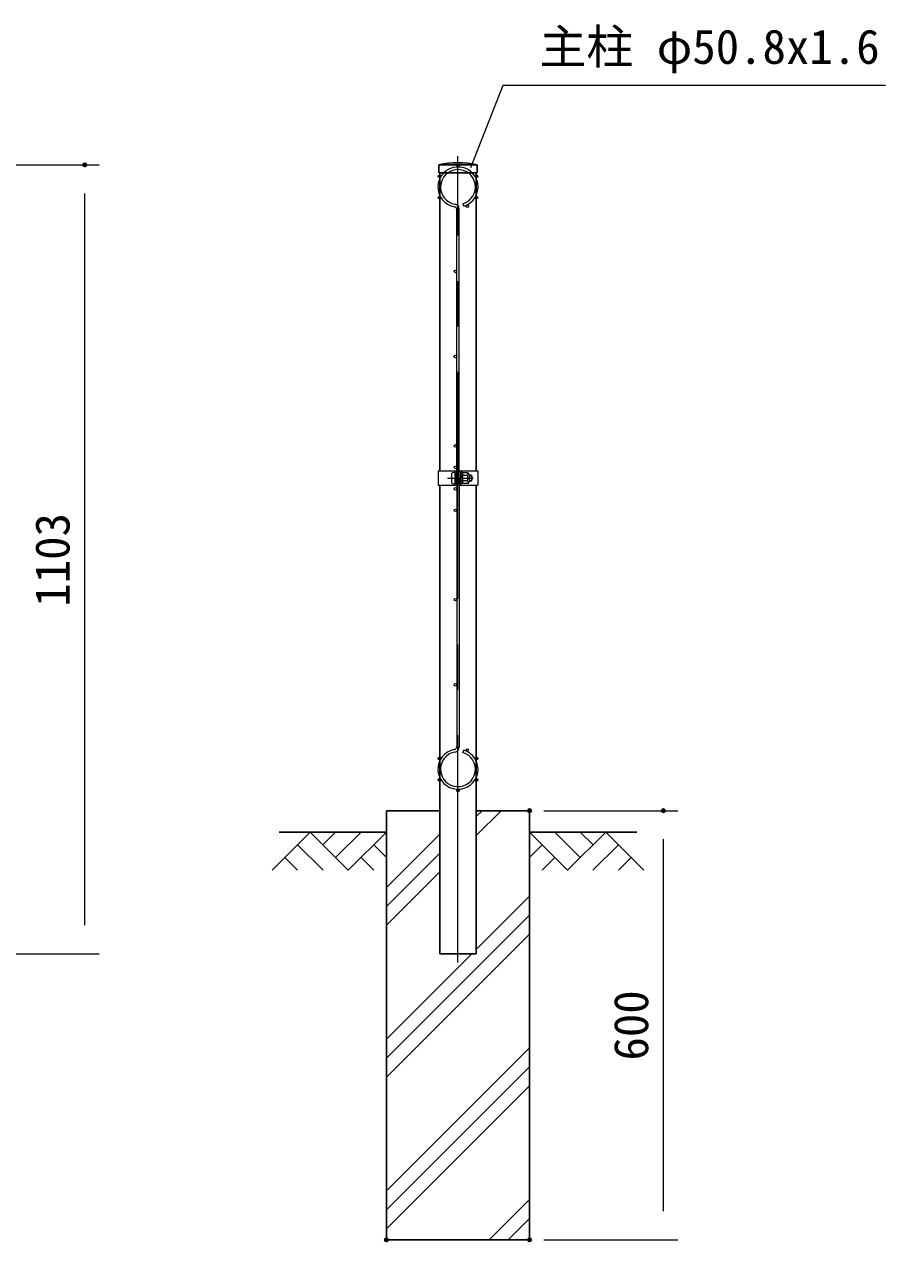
# Model space of a CAD drawing. Units: millimetres, scale not verified. Extents: x -4200 to 4200, y -2970 to 2970.
# Drawn here: x -529 to 674, y -509 to 1193 of the extents above; entities that cross this region are included whole.
import ezdxf
from ezdxf.enums import TextEntityAlignment as Align

# ---------------------------------------------------------------- set-up
doc = ezdxf.new("R2010")
doc.units = ezdxf.units.MM
doc.header["$LTSCALE"] = 10
doc.header["$PDMODE"] = 32
doc.header["$PDSIZE"] = 5
doc.linetypes.add('USER1', pattern=[50.8, 31.75, -6.35, 6.35, -6.35])
for name, color, linetype, lineweight in [('0-4_D-STR1', 1, 'Continuous', 25), ('0-5_D-BMK', 2, 'USER1', 13), ('0-6_D-STR2', 7, 'Continuous', 13), ('0-7_D-STR-DIM', 7, 'Continuous', 13), ('0-A_D-STR3', 3, 'Continuous', 13), ('0-B_D-STR-TXT', 7, 'Continuous', 13), ('0-C_D-DCR-HCH', 7, 'Continuous', 13), ('0-D_D-STR4', 7, 'Continuous', 25), ('0-E_D-BGD', 7, 'Continuous', 25)]:
    doc.layers.add(name, color=color, linetype=linetype, lineweight=lineweight)
doc.layers.add('0-9_Defpoints', color=7, linetype='Continuous')
doc.styles.add('ＭＳ ゴシック', font='')
doc.styles.get('ＭＳ ゴシック').set_extended_font_data('MS Gothic')

msp = doc.modelspace()

# ---------------------------------------------------------------- linework, layer by layer
at = {"layer": '0-4_D-STR1'}
for p, q in [((103.13, 996.98), (49.93, 996.98)), ((49.93, 996.98), (49.93, 985.98)), ((103.13, 985.98), (103.13, 996.98)), ((103.13, 985.98), (49.93, 985.98)), ((51.13, 985.98), (51.13, 568.98)), ((101.93, 568.98), (101.93, 985.98)), ((51.13, 548.98), (51.13, -106.02)), ((101.93, -106.02), (101.93, 548.98)), ((51.13, -106.02), (101.93, -106.02))]:
    msp.add_line(p, q, dxfattribs=at)
msp.add_arc((76.53, 880.55), 119.43, 77.13052, 102.86948, dxfattribs=at)
at = {"layer": '0-5_D-BMK'}
for p, q in [((76.53, -118.02), (76.53, 1008.98)), ((62.11, 558.98), (97.85, 558.98))]:
    msp.add_line(p, q, dxfattribs=at)
at = {"layer": '0-6_D-STR2'}
for p, q in [((83.5, 942.6), (84.53, 939.15)), ((74.73, 558.98), (74.73, 934.84)), ((78.33, 558.98), (78.33, 934.84)), ((74.73, 558.98), (74.73, 183.11)), ((78.33, 558.98), (78.33, 183.11)), ((83.5, 175.36), (84.53, 178.81))]:
    msp.add_line(p, q, dxfattribs=at)
for centre in [(76.53, 995.78), (50.72, 980.88), (102.34, 980.88), (50.72, 951.08), (89.65, 939.22), (102.34, 951.08), (72.93, 847.98), (72.93, 728.98), (72.93, 603.98), (72.93, 573.98), (72.93, 543.98), (72.93, 513.98), (72.93, 388.98), (72.93, 269.98), (89.65, 178.74), (50.72, 166.88), (102.34, 166.88), (50.72, 137.08), (102.34, 137.08), (76.53, 122.18)]:
    msp.add_circle(centre, 1.8, dxfattribs=at)
for centre, radius, start, end in [((76.53, 965.98), 28, 286.60421, 260.16066), ((76.53, 965.98), 24.4, 286.60421, 260.16066), ((71.13, 934.84), 3.6, 0, 80.16066), ((71.13, 934.84), 7.2, 0, 80.16066), ((76.53, 151.98), 28, 99.83934, 73.39579), ((76.53, 151.98), 24.4, 99.83934, 73.39579), ((71.13, 183.11), 3.6, 279.83934, 0), ((71.13, 183.11), 7.2, 279.83934, 0)]:
    msp.add_arc(centre, radius, start, end, dxfattribs=at)
at = {"layer": '0-7_D-STR-DIM'}
for p, q in [((-864.97, 996.98), (-424.97, 996.98)), ((-444.97, -66.02), (-444.97, 956.98)), ((196.53, 93.98), (383.51, 93.98)), ((363.51, -466.02), (363.51, 53.98)), ((-1339.57, -106.02), (-424.97, -106.02)), ((196.53, -506.02), (383.51, -506.02))]:
    msp.add_line(p, q, dxfattribs=at)
at = {"layer": '0-9_Defpoints'}
for p in [(-444.97, 996.98), (176.53, 93.98), (363.51, 93.98), (-23.47, -506.02), (176.53, -506.02), (176.53, -506.02)]:
    msp.add_point(p, dxfattribs=at)
at = {"layer": '0-A_D-STR3'}
for p, q in [((48.83, 568.98), (74.73, 568.98)), ((48.83, 568.98), (48.83, 548.98)), ((67.63, 565.48), (67.63, 552.48)), ((72.43, 548.98), (72.43, 568.98)), ((72.43, 566.98), (72.43, 550.98)), ((74.73, 548.98), (74.73, 568.98)), ((74.73, 562.98), (78.33, 562.98)), ((74.73, 562.3), (78.33, 562.3)), ((78.33, 548.98), (78.33, 568.98)), ((78.33, 568.98), (104.23, 568.98)), ((80.63, 548.98), (80.63, 568.98)), ((80.63, 563.48), (81.02, 566.64)), ((80.63, 563.48), (80.63, 554.48)), ((82.78, 566.73), (81.12, 566.73)), ((82.83, 558.98), (82.83, 566.7)), ((89.62, 562.73), (82.83, 562.73)), ((82.93, 566.49), (82.88, 566.66)), ((89.62, 566.49), (82.93, 566.49)), ((92.13, 563.98), (92.13, 553.98)), ((92.13, 562.98), (95.43, 562.98)), ((92.13, 562.3), (95.75, 562.3)), ((95.43, 562.98), (95.43, 554.98)), ((104.23, 568.98), (104.23, 548.98)), ((48.83, 548.98), (74.73, 548.98)), ((74.73, 555.66), (78.33, 555.66)), ((74.73, 554.98), (78.33, 554.98)), ((78.33, 548.98), (104.23, 548.98)), ((80.63, 554.48), (81.02, 551.32)), ((82.76, 551.23), (81.12, 551.23)), ((82.83, 558.98), (82.83, 551.25)), ((89.62, 555.23), (82.83, 555.23)), ((89.62, 551.47), (82.93, 551.47)), ((92.13, 555.66), (95.75, 555.66)), ((92.13, 554.98), (95.43, 554.98))]:
    msp.add_line(p, q, dxfattribs=at)
for centre, radius, start, end in [((81.12, 566.63), 0.1, 90, 173), ((82.78, 566.63), 0.1, 15, 90), ((77.95, 564.61), 5.32, 339.37322, 22.7756), ((62.07, 558.98), 21.19, 0, 10.20031), ((83.86, 558.98), 6.87, 0, 33.09348), ((88.61, 564.61), 2.13, 298.45309, 61.54691), ((85.35, 559.72), 8, 32.13463, 57.68315), ((87.93, 558.98), 8.5, 331.92751, 28.07249), ((81.12, 551.33), 0.1, 187, 270), ((82.76, 551.33), 0.1, 270, 337.2244), ((77.95, 553.35), 5.32, 337.2244, 20.62678), ((62.07, 558.98), 21.19, 349.79969, 0), ((83.86, 558.98), 6.87, 326.90652, 0), ((88.61, 553.35), 2.13, 298.45309, 61.54691), ((85.35, 558.23), 8, 302.31685, 327.86537)]:
    msp.add_arc(centre, radius, start, end, dxfattribs=at)
for centre, start_param, end_param in [((72.43, 565.48), 1.5707963, 3.1415927), ((72.43, 552.48), 3.1415927, 4.712389)]:
    msp.add_ellipse(centre, major_axis=(4.8, 0), ratio=0.3125, start_param=start_param, end_param=end_param, dxfattribs=at)
at = {"layer": '0-B_D-STR-TXT'}
msp.add_lwpolyline([(674.05, 1107.71), (139.37, 1107.71), (93.88, 992.76)], dxfattribs=at)
at = {"layer": '0-C_D-DCR-HCH'}
for p, q in [((101.93, 59.14), (136.77, 93.98)), ((101.93, 85.65), (110.26, 93.98)), ((-129.9, 63.98), (-183.11, 10.77)), ((-129.9, 63.98), (-76.68, 10.77)), ((-112.16, 46.24), (-94.42, 63.98)), ((-94.42, 28.5), (-58.95, 63.98)), ((-76.68, 10.77), (-23.47, 63.98)), ((-23.47, -13.23), (51.13, 61.37)), ((229.74, 10.77), (176.53, 63.98)), ((247.48, 28.5), (212, 63.98)), ((282.95, 63.98), (229.74, 10.77)), ((265.31, 46.15), (247.48, 63.98)), ((282.95, 63.98), (336.16, 10.77)), ((-147.63, 46.24), (-112, 10.77)), ((-41.21, 46.24), (-23.47, 28.59)), ((-23.47, -39.75), (51.13, 34.85)), ((194.27, 46.24), (176.53, 28.59)), ((300.69, 46.24), (265.05, 10.77)), ((-165.37, 28.5), (-147.55, 10.77)), ((-58.95, 28.5), (-41.13, 10.77)), ((212, 28.5), (194.18, 10.77)), ((318.43, 28.5), (300.61, 10.77)), ((-23.47, -66.26), (51.13, 8.34)), ((101.93, -99.96), (176.53, -25.36)), ((-23.47, -251.88), (176.53, -51.88)), ((-23.47, -278.4), (176.53, -78.4)), ((-23.47, -225.36), (95.87, -106.02)), ((-23.47, -437.5), (176.53, -237.5)), ((-23.47, -464.01), (176.53, -264.01)), ((-23.47, -490.53), (176.53, -290.53)), ((120.13, -506.02), (176.53, -449.63)), ((146.65, -506.02), (176.53, -476.14)), ((173.17, -506.02), (176.53, -502.66))]:
    msp.add_line(p, q, dxfattribs=at)
at = {"layer": '0-D_D-STR4'}
for p, q in [((-23.47, 93.98), (-23.47, -506.02)), ((51.13, 93.98), (-23.47, 93.98)), ((176.53, 93.98), (101.93, 93.98)), ((176.53, 93.98), (176.53, -506.02)), ((176.53, -506.02), (-23.47, -506.02))]:
    msp.add_line(p, q, dxfattribs=at)
at = {"layer": '0-E_D-BGD'}
for p, q in [((-173.47, 63.98), (-23.47, 63.98)), ((326.53, 63.98), (176.53, 63.98))]:
    msp.add_line(p, q, dxfattribs=at)

# ---------------------------------------------------------------- texts
at = {"layer": '0-7_D-STR-DIM', "style": 'ＭＳ ゴシック'}
for s, p in [('1103', (-451.72, 379.23)), ('600', (356.76, -255.27))]:
    msp.add_text(s, height=48.09, rotation=90, dxfattribs=at).set_placement(p, align=Align.BOTTOM_LEFT)
at = {"layer": '0-B_D-STR-TXT', "style": 'ＭＳ ゴシック'}
msp.add_text('主柱 φ50.8x1.6', height=48.09, dxfattribs=at).set_placement((190.29, 1123.72), align=Align.BOTTOM_LEFT)

doc.saveas('drawing.dxf')
